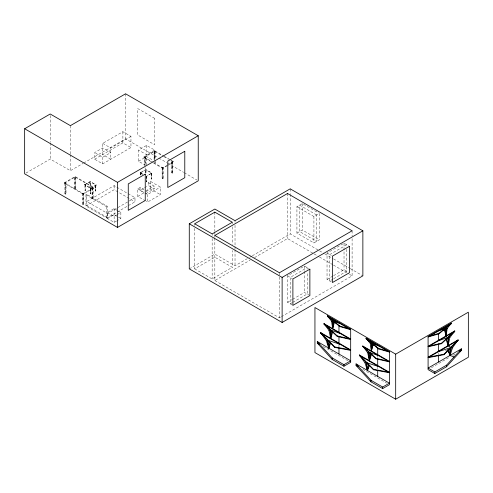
<?xml version="1.0" encoding="UTF-8"?>
<svg xmlns="http://www.w3.org/2000/svg" width="493" height="493" viewBox="0 0 493 493"><rect width="100%" height="100%" fill="white"/><g stroke="black" fill="none" stroke-linecap="round" stroke-linejoin="round"><path stroke-width="0.37" stroke-dasharray="2.46 1.85" d="M25.963 173.061L50.218 159.054L70.4 170.707L83.034 163.417M130.959 136.37L110.771 148.023L110.771 159.208L102.698 154.549L102.698 143.358L122.886 131.705L130.959 136.37L130.959 147.555L102.698 163.873L94.625 159.208L94.625 152.608L102.698 147.943L110.771 152.608L102.698 157.267L94.625 152.608M83.699 163.035L125.573 138.853L158.241 157.717M94.625 159.208L122.886 142.896L130.959 147.555M64.349 182.749L75.115 176.537L93.953 187.414L93.953 187.944L83.188 194.156L64.349 183.279L64.349 182.749L83.188 193.626L93.953 187.414M64.349 183.279L75.115 177.067L93.953 187.944M74.529 177.585L75.669 177.776L75.669 188.609L75.263 188.844L74.529 188.418L74.529 177.585L75.669 177.776M66.031 183.156L65.624 183.39L65.624 194.224L66.031 193.989L66.031 183.156L65.298 182.737L65.298 193.57L66.031 193.989M146.6 145.398L146.6 165.907L138.527 161.248L138.527 150.057L146.6 145.398L154.673 150.057L154.673 161.248M64.891 182.971L64.891 193.804L65.298 193.57M74.529 188.418L75.669 188.609M84.667 184.702L90.219 181.498L96.203 184.955L90.65 188.437L84.667 184.702L90.774 188.258L90.774 193.915L90.983 188.135L90.539 188.123L90.774 193.915M84.901 184.795L85.344 184.807L85.135 190.588L84.901 184.795L85.344 184.807M84.667 184.98L90.219 181.775L96.203 185.232M90.33 182.04L89.886 182.028L89.886 187.685L90.33 187.697L90.096 181.905L90.33 187.697M154.673 150.057L146.6 154.722L138.527 150.057M84.901 190.452L85.344 190.464M151.055 161.642L143.907 157.52L143.907 156.99L154.673 150.772L163.768 156.022M95.457 185.251L95.901 185.263L95.691 191.044L95.457 185.251L95.901 185.263M96.203 184.955L90.65 188.437M143.907 157.52L154.673 151.302L163.115 156.176M154.087 159.769L154.087 151.826L154.494 151.591L155.227 152.01L155.227 159.954M92.074 187.734L93.208 187.919L93.208 198.753L92.801 198.987L92.074 198.568L92.074 187.734L93.208 187.919M82.578 193.324L83.711 193.509L83.711 204.342L83.305 204.577L82.578 204.157L82.578 193.324L83.711 193.509M138.527 161.248L146.6 156.589L153.428 160.533M144.455 165.876L144.455 157.205L145.589 157.396L145.589 164.619M154.087 151.826L155.227 152.01M134.996 197.681L107.603 213.494L86.743 201.452L114.136 185.639L134.996 197.681L134.996 201.785L106.827 218.048L85.967 206.006L85.967 194.803L86.743 194.353L107.603 206.394L107.603 217.598L86.743 205.556L86.743 194.353M90.539 193.786L90.983 193.798M95.457 190.914L95.901 190.927M92.074 198.568L93.208 198.753M82.578 204.157L83.711 204.342M145.182 168.464L145.589 168.224L144.862 167.805M155.227 160.675L155.227 162.844L154.087 162.659M142.976 174.553L140.314 172.741L145.866 169.537L151.85 172.988L146.304 176.469L151.85 172.988M140.992 174.966L140.764 172.704L140.548 174.953M140.314 173.018L145.866 169.814L151.85 173.265M140.992 172.84L140.782 175.083M145.977 172.907L145.977 170.073L145.534 170.06L145.534 172.895M85.967 206.006L114.136 189.743L134.996 201.785M151.104 173.289L151.548 173.302L151.339 179.082L151.104 173.289L151.548 173.302M146.187 176.161L146.631 176.174L146.421 181.954L146.187 176.161L146.631 176.174M171.632 161.969L172.772 162.16L172.772 172.988L172.365 173.228L171.632 172.803L171.632 161.969L172.772 162.16M162.542 167.324L162.135 167.558L162.135 178.392L163.275 178.577L163.275 167.749L162.542 167.324L162.542 178.158L163.275 178.577M167.182 165.303L162.745 167.866L162.745 168.396L167.182 165.833M167.811 164.939L173.511 161.649L173.511 162.179L167.811 165.469M162.869 178.817L162.869 167.984L163.275 167.749M146.187 181.818L146.631 181.831M151.104 178.947L151.548 178.959M145.608 200.922L137.787 196.405L137.787 188.874L140.037 187.574L143.907 189.805M148.375 182.761L154.18 186.107L154.18 188.862L148.375 185.516L148.375 182.761L150.624 181.461L160.404 187.106L160.404 194.643L147.567 202.05L146.261 201.298M85.967 194.803L106.827 206.844L107.603 206.394M140.037 187.574L140.037 190.329L143.882 188.104M144.529 187.734L148.375 185.516M171.632 172.803L172.772 172.988M162.135 178.392L162.542 178.158M116.582 220.963L114.136 222.374L107.406 218.491L107.406 212.471L114.136 208.582L117.809 210.702M145.836 190.92L154.18 186.107M137.787 196.405L145.49 191.962M146.131 191.592L150.624 188.998L160.404 194.643M145.836 193.681L154.18 188.862M144.954 193.009L147.567 194.519L160.404 187.106M107.406 218.491L114.136 214.603L117.809 216.723M107.406 212.471L114.136 216.353L116.582 214.942M117.198 214.584L120.865 212.471L120.865 218.491L117.198 220.605M189.275 268.864L214.843 254.098L235.025 265.752L247.301 258.665M296.928 206.709L313.918 216.513L319.298 213.407L319.298 239.82L313.918 242.932L296.928 233.121L296.928 206.709L302.314 203.597L318.644 213.031M194.655 228.382L194.655 268.864L214.843 257.204L232.339 267.305L232.339 250.506M194.655 268.864L212.15 278.958L232.339 267.305M249.649 257.309L251.646 256.157M252.311 255.775L290.198 233.898L318.866 250.45M214.843 238.064L214.843 280.517L250.013 260.212M254.524 257.605L287.511 238.563L313.48 253.556M296.928 233.121L302.314 230.015L319.298 239.82M292.355 305.062L287.511 302.271L287.511 275.852L304.495 266.047L308.803 268.531M331.345 281.928L327.038 279.445L327.038 253.032L344.028 243.222L348.871 246.019M287.511 302.271L292.084 299.627M292.737 299.251L304.495 292.46L308.803 294.95M327.038 279.445L332.923 276.049M333.576 275.673L344.028 269.64L348.335 272.124M292.158 302.69L290.198 303.824L290.198 277.405L307.188 267.6L307.188 269.11M292.811 302.314L307.188 294.013L307.188 272.13M332.997 279.112L329.731 280.998L329.731 254.585L346.721 244.774L346.721 246.284M333.65 278.736L346.721 271.193L346.721 249.304M214.843 280.517L279.432 317.806L280.77 317.036M281.435 316.654L352.101 275.852L352.101 236.899M431.43 367.692L450.109 356.907M452.777 355.367L455.446 353.826M445.339 350.437L446.831 350.184M164.416 156.398L170.264 159.775M170.911 160.151L173.511 161.649M163.768 156.552L168.316 159.177M170.911 160.681L173.511 162.179M327.038 253.032L331.345 255.516M158.906 158.099L166.911 162.721M167.577 163.103L183.575 172.34M184.24 172.723L196.91 180.037M319.532 250.832L324.197 253.531M324.869 253.913L332.867 258.535M333.533 258.917L349.531 268.155M350.196 268.537L362.866 275.852M314.146 253.938L318.805 256.631M319.47 257.013L332.787 264.704M333.453 265.086L348.773 273.929M349.438 274.318L352.101 275.852M154.494 162.419L155.227 162.844M145.589 157.396L144.862 156.971L144.862 164.915M143.907 156.99L153.003 162.24M153.65 162.61L162.869 167.984M153.65 163.146L162.745 168.396M102.698 143.358L110.771 148.023M145.977 170.073L145.743 173.481M140.314 172.741L142.976 174.275M137.787 188.874L144.307 192.634M140.037 190.329L143.907 192.56M287.511 275.852L292.355 278.65M118.419 211.053L120.865 212.471M118.419 217.074L120.865 218.491M64.891 193.804L65.624 194.224M323.328 346.554L348.009 360.802M362.731 369.306L386.746 383.166M438.628 352.883L438.628 354.399M377.706 355.934L377.706 357.45M377.706 367.303L377.706 368.819M352.101 230.792L352.101 236.135M344.028 243.222L344.028 269.64M338.968 344.934L338.968 347.208M313.918 216.513L313.918 242.932M304.495 266.047L304.495 270.577M304.495 271.329L304.495 292.46M302.314 203.597L302.314 230.015M290.198 188.837L290.198 193.422M290.198 194.187L290.198 233.898M287.511 193.496L287.511 238.563M279.432 272.746L279.432 317.806M235.025 220.691L235.025 222.22M235.025 225.276L235.025 245.896M235.025 246.66L235.025 248.953M235.025 249.717L235.025 265.752M232.339 222.244L232.339 223.773M232.339 226.829L232.339 244.392M214.843 212.095L214.843 231.242M214.843 231.95L214.843 234.292M214.843 235.007L214.843 237.349M212.15 233.898L212.15 235.426M212.15 238.483L212.15 278.958M194.655 223.797L194.655 225.326M172.365 162.394L172.365 173.228M172.039 161.735L172.039 172.568M154.82 152.245L154.82 159.467M154.494 151.591L154.494 159.535M151.314 173.166L151.339 179.082M150.624 181.461L150.624 188.998M147.567 194.519L147.567 202.05M146.396 176.038L146.421 181.954M145.182 157.631L145.182 164.853M140.764 172.704L140.764 174.83M125.573 93.793L125.573 138.853M122.886 131.705L122.886 142.896M114.136 185.639L114.136 189.743M114.136 208.582L114.136 214.603M114.136 216.353L114.136 222.374M106.827 206.844L106.827 218.048M102.698 157.267L102.698 163.873M95.691 185.386L95.691 191.044M95.667 185.128L95.667 190.791M92.801 188.153L92.801 198.987M92.481 187.5L92.481 198.334M90.749 187.999L90.749 193.663M85.11 184.672L85.135 190.588M83.305 193.749L83.305 204.577M83.188 193.626L83.188 194.156M82.984 193.09L82.984 203.923M75.263 178.01L75.263 188.844M75.115 176.537L75.115 177.067M74.936 177.351L74.936 188.184M70.4 125.647L70.4 153.908M70.4 154.666L70.4 170.707M50.218 115.522L50.218 142.249M50.218 143.013L50.218 159.054M140.764 178.367L140.764 178.367M154.673 118.363L137.689 108.552L137.689 134.971L154.673 144.776L154.673 118.363M316.605 214.96L299.621 205.156L299.621 231.568L316.605 241.373L316.605 214.96"/><path stroke-width="0.74" d="M461.448 348.81L446.529 365.19L434.82 371.95L428.09 368.068L461.448 348.81L461.448 350.363L446.529 366.743L434.82 373.503L428.09 369.621L428.09 336.522L451.44 323.044L447.176 328.474L446.159 335.881L446.171 327.863L438.628 330.902M444.403 329.762L446.134 335.899L446.171 327.863L447.176 328.474M446.159 335.881L446.202 330.815L446.134 335.899L444.926 329.768L446.171 327.863M448.371 345.944L451.064 347.503L450.041 355.398L447.823 349.802L450.078 355.373L450.164 352.458L450.041 355.398L453.985 357M454.774 330.908L441.494 343.233L428.09 346.314L454.774 330.908L449.801 337.668L448.587 337.12L448.119 345.624L445.949 338.938M448.587 337.12L448.088 345.648L446.966 339.301L448.587 337.12L438.628 340.694M438.628 351.571L451.064 347.503L449.068 349.802L450.078 355.373L451.064 347.503L452.482 347.83L458.114 339.856L428.09 357.191L444.014 354.214L458.114 339.856M333.188 324.277L332.639 328.621L331.592 321.196L327.327 315.766L350.677 329.25L350.677 362.343L343.948 366.231L332.239 359.471L317.319 343.091L317.319 341.532L350.677 360.79L343.948 364.678L332.239 357.918L317.319 341.532M371.919 346.641L371.371 350.985L370.329 343.566L366.065 338.13L389.415 351.614L389.415 384.706L382.685 388.595L370.976 381.835L356.057 365.455L356.057 363.902L389.415 383.153L382.685 387.042L370.976 380.282L356.057 363.902M323.993 323.63L337.274 335.961L350.677 339.036L323.993 323.63L328.967 330.396L330.187 329.848L330.686 338.371L331.111 335.413M362.731 345.994L376.011 358.325L389.415 361.4L362.731 345.994L367.704 352.76L368.918 352.212L369.417 360.734L369.842 357.776M378.877 366.663L366.441 362.589L367.47 370.483L368.437 364.894L366.441 362.589L365.023 362.922L359.391 354.948L389.415 372.277L373.491 369.3L359.391 354.948M329.244 345.217L328.732 348.12L326.286 340.558L320.66 332.584L350.677 349.913L334.759 346.936L320.66 332.584M328.967 330.396L330.649 338.352L330.587 334.673L330.686 338.371L331.801 332.029L330.187 329.848L340.139 333.422M367.371 367.568L367.47 370.483L367.981 367.581M369.343 357.049L369.417 360.734L370.539 354.393L368.918 352.212L378.877 355.786M331.592 321.196L332.596 320.592L333.841 322.496L332.639 328.621L332.572 323.544L332.639 328.621L334.365 322.49M370.329 343.566L371.334 342.955L372.579 344.86L371.371 350.985L371.303 345.907M449.801 337.668L448.119 345.624L447.662 342.69M373.102 344.853L371.371 350.985L371.315 345.913M330.686 338.371L332.609 332.331M369.417 360.734L371.556 354.029M450.078 355.373L452.482 347.83M330.667 343.227L328.732 348.12L327.709 340.225L326.286 340.558M367.47 370.483L369.405 365.59M444.014 354.677L458.114 340.324L428.09 357.653L444.014 354.677L444.014 354.214M441.494 343.701L454.774 331.37L428.09 346.776L441.494 343.701L441.494 343.233M447.964 326.446L451.44 323.507L428.09 336.99L438.98 333.81L451.44 323.507M452.069 333.632L454.774 331.37M428.09 336.522L438.98 333.342L451.44 323.044M455.889 342.13L458.114 340.324M24.65 128.753L50.218 113.994L70.4 125.647L125.573 93.793L198.241 135.748L198.241 180.808L117.5 227.421L24.65 173.813L24.65 128.753L117.5 182.361L198.241 135.748M189.275 223.797L214.843 209.038L235.025 220.691L290.198 188.837L362.866 230.792L362.866 275.852L282.125 322.465L189.275 268.864L189.275 223.797L282.125 277.405L362.866 230.792M395.682 354.147L468.35 312.192L468.35 357.252L395.682 399.207L314.941 352.594L314.941 307.533L395.682 354.147L395.682 399.207M459.445 351.515L461.448 350.363M442.129 330.273L444.926 329.768M447.576 350.055L449.068 349.802M445.45 339.554L446.966 339.301M331.801 332.029L333.317 332.282M370.539 354.393L372.055 354.646M333.841 322.496L335.943 322.872M372.579 344.86L374.674 345.236M334.759 347.405L350.677 350.381L320.66 333.052L334.759 347.405L334.759 346.936M373.491 369.768L389.415 372.745L359.391 355.416L373.491 369.768L373.491 369.3M337.274 336.429L350.677 339.504L323.993 324.098L337.274 336.429L337.274 335.961M376.011 358.793L389.415 361.868L362.731 346.462L376.011 358.793L376.011 358.325M327.327 315.766L339.788 326.07L350.677 329.25M327.327 316.235L339.788 326.539L350.677 329.712L327.327 316.235L330.809 319.174M366.065 338.13L378.525 348.434L389.415 351.614M366.065 338.599L378.525 348.902L389.415 352.076L366.065 338.599L369.54 341.538M327.709 340.225L329.7 342.53L328.732 348.12L327.709 340.225L340.139 344.299M332.596 320.592L332.639 328.621L332.596 320.592L340.139 323.63M371.334 342.955L371.371 350.985L371.334 342.955L378.877 345.994M317.319 343.091L319.322 344.243M356.057 365.455L358.06 366.607M359.391 355.416L361.615 357.215M320.66 333.052L322.878 334.852M362.731 346.462L365.442 348.724M323.993 324.098L326.705 326.36M365.023 362.922L367.427 370.465L367.34 367.55M367.704 352.76L369.386 360.716L369.325 357.043M445.586 331.549L446.134 335.899M366.441 362.589L367.427 370.465M368.918 352.212L369.386 360.716M330.187 329.848L330.649 338.352M446.529 365.19L446.529 366.743M438.98 333.342L438.98 333.81M438.628 333.176L438.628 340.755M438.628 343.787L438.628 351.367M438.628 355.157L438.628 361.979M434.82 371.95L434.82 373.503M382.685 387.042L382.685 388.595M378.525 348.434L378.525 348.902M377.706 347.596L377.706 355.176M377.706 358.966L377.706 365.788M377.706 370.335L377.706 376.399M370.976 380.282L370.976 381.835M343.948 364.678L343.948 366.231M339.788 326.07L339.788 326.539M338.968 325.984L338.968 332.806M338.968 336.596L338.968 344.176M338.968 347.966L338.968 354.029M332.239 357.918L332.239 359.471M282.125 277.405L282.125 322.465M117.5 182.361L117.5 227.421M448.18 341.951L448.119 345.624L448.162 341.963M145.25 174.109L128.266 183.914L128.266 210.332L145.25 200.522L145.25 174.109M184.783 151.283L167.799 161.094L167.799 187.506L184.783 177.702L184.783 151.283M214.843 212.144L194.655 223.797L212.15 233.898L232.339 222.244L214.843 212.144M287.511 193.496L214.843 235.451L279.432 272.746L352.101 230.792L287.511 193.496M309.875 269.153L292.891 278.958L292.891 305.377L309.875 295.566L309.875 269.153M349.408 246.327L332.424 256.138L332.424 282.551L349.408 272.746L349.408 246.327M328.732 348.12L328.634 345.205L328.689 348.095"/></g></svg>
